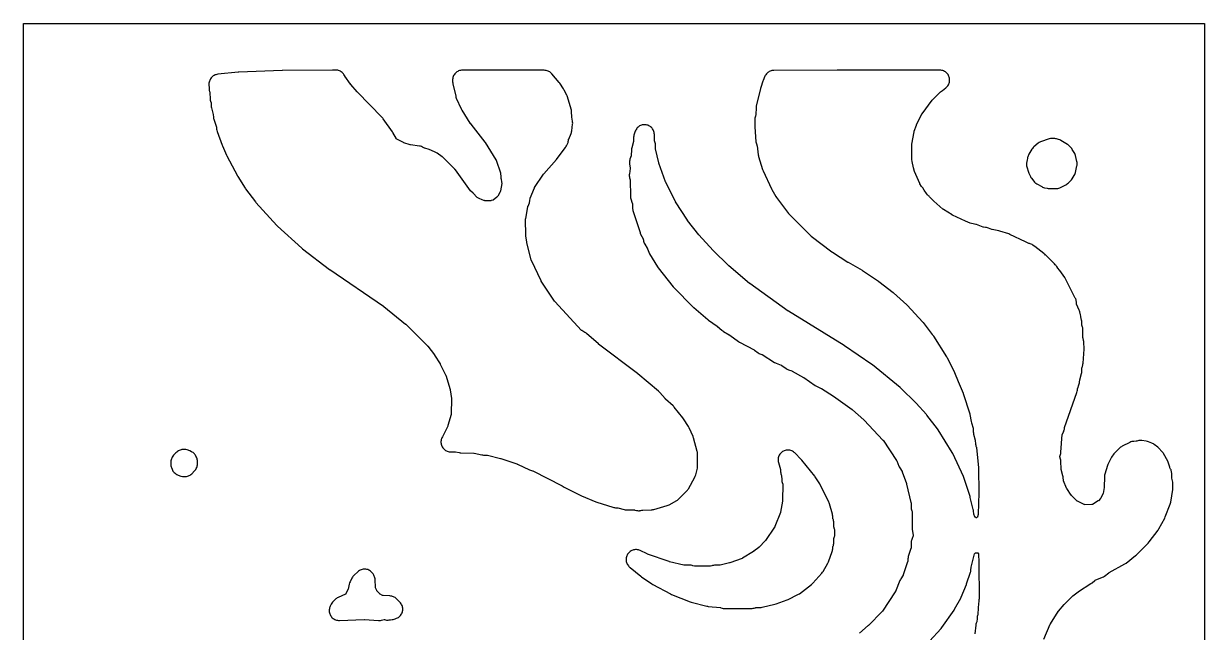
# Model space of a CAD drawing. Header units: millimetres. Extents: x 0 to 300, y 0 to 300.
# Drawn here: x 0 to 300, y 145.3 to 300 of the extents above; entities that cross this region are included whole.
import ezdxf

# ---------------------------------------------------------------- set-up
doc = ezdxf.new("R2010")
doc.units = ezdxf.units.MM
doc.layers.add('CUT', color=7, linetype='CONTINUOUS')

msp = doc.modelspace()

# ---------------------------------------------------------------- linework, layer by layer
at = {"layer": 'CUT'}
for points in [[(299.9634, 0.0614), (299.9605, 0.0029), (299.902, 0), (0.0614, 0), (0.0029, 0.0029), (0, 0.0614), (0, 299.9386), (0.0029, 299.9971), (0.0614, 300), (299.902, 300), (299.9605, 299.9971), (299.9634, 299.9386)], [(47.3918, 280.7469), (47.43, 280.5164), (47.4894, 280.2904), (47.5697, 280.071), (47.5941, 280.0129), (47.6049, 279.9808), (47.61, 279.9436), (47.6112, 279.9261), (47.6489, 279.0834), (47.6753, 278.8163), (47.7302, 278.5536), (48.1577, 276.9437), (48.1622, 276.9247), (48.1752, 276.8419), (48.1768, 276.8224), (48.2028, 276.3337), (48.2237, 276.1176), (48.2633, 275.9042), (48.3213, 275.6949), (48.971, 273.6929), (48.9766, 273.674), (48.9942, 273.5912), (48.9968, 273.5717), (49.0375, 273.187), (49.0863, 272.8942), (49.1693, 272.6094), (50.429, 269.0836), (50.4948, 268.9183), (51.5265, 266.572), (51.6048, 266.4101), (54.3068, 261.2981), (54.4101, 261.1207), (56.279, 258.1943), (56.3889, 258.0359), (58.8738, 254.7362), (59.0137, 254.5665), (64.2888, 248.7133), (64.4706, 248.5313), (70.6869, 242.9195), (70.8466, 242.787), (77.7196, 237.5478), (77.8245, 237.472), (91.4614, 228.1517), (91.4999, 228.1242), (91.5373, 228.0953), (97.0512, 223.6488), (97.0997, 223.6075), (97.146, 223.5636), (102.5873, 218.1233), (102.6414, 218.0655), (102.6915, 218.0043), (104.3468, 215.8407), (104.3791, 215.7965), (104.4092, 215.7509), (105.7789, 213.5742), (105.8089, 213.5238), (105.8364, 213.472), (107.2068, 210.7306), (107.209, 210.7259), (107.2391, 210.6518), (107.2449, 210.6345), (108.3578, 207.0142), (108.3592, 207.0092), (108.3765, 206.9326), (108.3793, 206.9149), (108.6763, 204.7416), (108.6769, 204.7367), (108.6815, 204.6627), (108.6816, 204.6458), (108.6141, 200.7992), (108.6139, 200.7939), (108.609, 200.7438), (108.6042, 200.7182), (108.5985, 200.6954), (107.8018, 197.8276), (107.7965, 197.8102), (107.7684, 197.7373), (107.7607, 197.7208), (106.4022, 195.0001), (106.3973, 194.9908), (106.3718, 194.9482), (106.2582, 194.7348), (106.1656, 194.5114), (106.0951, 194.2802), (106.0472, 194.0432), (106.0225, 193.8027), (106.0211, 193.5609), (106.0431, 193.3202), (106.0882, 193.0826), (106.156, 192.8506), (106.246, 192.6262), (106.3572, 192.4115), (106.4886, 192.2086), (106.639, 192.0193), (106.807, 191.8454), (106.991, 191.6886), (107.1893, 191.5503), (107.4, 191.4317), (107.6212, 191.3341), (107.8508, 191.2583), (108.0866, 191.2051), (108.3265, 191.1748), (108.5682, 191.1679), (109.5757, 191.1878), (109.5972, 191.1876), (109.6895, 191.1788), (109.7108, 191.175), (110.6326, 190.9799), (110.8693, 190.9416), (111.1086, 190.9261), (114.3369, 190.8724), (114.3565, 190.8715), (114.4397, 190.8615), (114.4589, 190.8577), (116.3772, 190.4227), (116.596, 190.3832), (116.8174, 190.3634), (116.9817, 190.356), (117.703, 190.3234), (117.7219, 190.3221), (117.8023, 190.3103), (117.8208, 190.3062), (121.1665, 189.4698), (121.211, 189.4578), (121.2211, 189.4546), (125.3274, 188.0852), (125.3913, 188.0618), (125.4537, 188.0349), (128.4985, 186.6178), (128.7536, 186.5157), (129.0184, 186.4423), (129.2924, 186.3822), (129.2977, 186.381), (129.347, 186.3659), (129.3716, 186.3558), (129.3932, 186.3453), (136.7924, 182.5404), (137.0499, 182.3723), (137.2945, 182.2316), (141.545, 180.0957), (141.6886, 180.0291), (141.6993, 180.0246), (145.4042, 178.4479), (145.6392, 178.3616), (149.7203, 177.0895), (149.9194, 177.0363), (150.1223, 176.9997), (150.3274, 176.9799), (150.8444, 176.9516), (150.8633, 176.9501), (150.9441, 176.9374), (150.9627, 176.9331), (152.548, 176.5182), (152.8381, 176.4604), (153.1331, 176.4372), (155.1662, 176.3983), (155.1871, 176.3973), (155.2764, 176.3857), (155.2968, 176.3813), (155.6943, 176.2837), (155.9479, 176.2352), (156.2052, 176.2131), (156.2225, 176.2135), (156.2249, 176.2133), (156.2713, 176.2143), (156.4634, 176.2177), (156.473, 176.2189), (156.4833, 176.2191), (156.5483, 176.2274), (156.5813, 176.2289), (156.6832, 176.2445), (156.7198, 176.2489), (156.7217, 176.2494), (156.7398, 176.2517), (156.7577, 176.2558), (156.8386, 176.2682), (157.0904, 176.3339), (157.2143, 176.3733), (157.2315, 176.3783), (157.2691, 176.3864), (157.3071, 176.3909), (157.3182, 176.3915), (157.3253, 176.3918), (159.4441, 176.4397), (159.6558, 176.4535), (159.8657, 176.4852), (160.072, 176.5346), (163.4644, 177.5001), (163.7451, 177.5985), (164.0122, 177.7294), (165.9026, 178.8002), (166.0932, 178.9198), (166.2722, 179.0561), (166.4383, 179.2079), (168.4724, 181.2424), (168.6326, 181.4187), (168.7753, 181.6094), (168.8991, 181.8128), (170.5159, 184.7768), (170.6088, 184.9655), (170.6855, 185.1614), (170.7454, 185.363), (171.1575, 186.998), (171.2005, 187.205), (171.2258, 187.4149), (171.2333, 187.6262), (171.2126, 190.651), (171.2017, 190.8675), (171.172, 191.0824), (171.1239, 191.2938), (170.1796, 194.7439), (170.123, 194.9236), (170.0531, 195.0985), (169.0955, 197.2551), (168.9232, 197.5774), (167.642, 199.602), (167.478, 199.8314), (165.2846, 202.5602), (165.143, 202.7216), (164.9881, 202.8703), (163.0603, 204.5676), (162.9977, 204.6268), (162.9395, 204.6905), (161.5954, 206.2716), (161.4531, 206.4255), (161.2983, 206.5669), (156.0243, 210.9955), (155.9265, 211.0735), (146.0782, 218.5363), (146.0454, 218.5621), (146.0136, 218.5889), (142.979, 221.2406), (142.7855, 221.3935), (142.5779, 221.5266), (141.806, 221.9693), (141.7896, 221.9793), (141.7561, 222.0034), (141.7252, 222.0307), (141.7118, 222.0446), (134.9522, 229.3852), (134.9489, 229.3889), (134.9027, 229.4471), (134.893, 229.461), (131.502, 234.5201), (131.4994, 234.5241), (131.4638, 234.5862), (131.4565, 234.6009), (128.9983, 239.7909), (128.9907, 239.808), (128.9637, 239.8834), (128.9587, 239.9014), (127.8414, 244.3659), (127.8275, 244.4285), (127.817, 244.4918), (127.5963, 246.0817), (127.5883, 246.1561), (127.585, 246.2308), (127.5337, 250.2535), (127.5339, 250.2716), (127.5403, 250.3488), (127.5431, 250.3667), (128.1083, 253.5127), (128.1121, 253.5311), (128.1341, 253.6086), (128.1406, 253.6262), (128.481, 254.4887), (128.5527, 254.697), (128.6059, 254.9107), (128.64, 255.1283), (128.6826, 255.509), (128.6848, 255.5256), (128.692, 255.5611), (128.7025, 255.596), (128.7082, 255.6113), (129.7638, 258.2623), (129.7717, 258.2807), (129.8118, 258.3567), (129.8225, 258.3736), (132.0656, 261.7211), (132.1134, 261.7873), (132.1655, 261.8502), (135.4134, 265.5006), (135.561, 265.6831), (137.6671, 268.5524), (137.7803, 268.7206), (137.8795, 268.8973), (138.1468, 269.4223), (138.2376, 269.6217), (138.3105, 269.8283), (138.3651, 270.0405), (138.4009, 270.2566), (138.4373, 270.558), (138.4399, 270.5755), (138.4478, 270.6123), (138.4592, 270.6483), (138.4657, 270.6647), (139.0702, 272.0962), (139.1479, 272.3061), (139.2066, 272.5221), (139.2457, 272.7424), (139.4666, 274.421), (139.4871, 274.6829), (139.4801, 274.9455), (139.4455, 275.206), (139.2536, 276.234), (139.2528, 276.239), (139.2444, 276.3151), (139.2436, 276.3325), (139.2114, 277.558), (139.1956, 277.781), (139.1599, 278.0016), (139.1047, 278.2181), (138.1374, 281.408), (138.0676, 281.6074), (137.9812, 281.8002), (137.3197, 283.1236), (137.1536, 283.4077), (136.1864, 284.836), (136.0343, 285.0378), (134.1931, 287.2402), (134.0287, 287.4185), (133.8477, 287.5801), (133.652, 287.7233), (133.4433, 287.8469), (133.2236, 287.9498), (132.9949, 288.0308), (132.7595, 288.0893), (132.5195, 288.1247), (132.2772, 288.1366), (111.475, 288.1545), (111.4728, 288.1545), (111.2226, 288.1422), (110.9749, 288.1049), (110.7322, 288.0429), (110.4969, 287.9571), (110.2714, 287.848), (110.0579, 287.717), (109.8586, 287.5653), (109.6754, 287.3944), (109.5103, 287.206), (109.3649, 287.002), (109.2406, 286.7845), (109.1387, 286.5557), (109.0603, 286.3178), (109.006, 286.0732), (108.9765, 285.8245), (108.972, 285.574), (108.9851, 285.1665), (109.0043, 284.9279), (109.0461, 284.6922), (109.0471, 284.688), (109.7654, 281.5321), (109.8327, 281.2924), (109.9234, 281.0606), (111.1609, 278.3117), (111.161, 278.3114), (111.3181, 278.0168), (113.3943, 274.6803), (113.4065, 274.6629), (113.4068, 274.6624), (113.5715, 274.4289), (117.1852, 269.8794), (117.2171, 269.8368), (117.268, 269.7612), (119.9953, 265.4218), (120.0059, 265.4039), (120.0244, 265.3656), (120.0318, 265.3491), (120.0694, 265.256), (121.1836, 262.1162), (121.189, 262.0997), (121.2358, 260.9384), (121.2549, 260.7146), (121.294, 260.4935), (121.2968, 260.481), (121.4424, 259.8295), (121.4945, 259.3475), (121.178, 257.4862), (121.1739, 257.4658), (121.1672, 257.4424), (121.1598, 257.4232), (121.1517, 257.406), (121.0634, 257.2316), (120.456, 256.1199), (120.238, 255.9067), (119.2793, 255.1569), (118.8175, 255.0049), (118.721, 254.9978), (118.6088, 254.9894), (118.2342, 254.9616), (117.8597, 254.9337), (117.2106, 254.967), (117.1841, 254.9755), (117.0422, 255.0208), (116.8921, 255.0688), (116.4746, 255.2023), (115.768, 255.5478), (115.2505, 255.8245), (114.1703, 256.8819), (113.5675, 257.472), (109.7082, 262.8053), (109.5835, 262.9638), (109.5511, 262.9987), (109.4364, 263.1227), (106.6843, 265.8607), (106.512, 266.0169), (106.3259, 266.1564), (106.3257, 266.1565), (105.0207, 267.043), (104.7332, 267.2114), (103.4375, 267.8587), (103.2166, 267.956), (102.9873, 268.0316), (101.9441, 268.3204), (101.9259, 268.3259), (101.8498, 268.3555), (101.8326, 268.3636), (101.3352, 268.6168), (101.3324, 268.6183), (101.0753, 268.7314), (100.8071, 268.815), (100.5312, 268.868), (98.315, 269.1657), (98.2972, 269.1685), (98.2217, 269.1861), (98.2044, 269.1914), (96.5837, 269.736), (96.5793, 269.7376), (96.5129, 269.7652), (96.4981, 269.7723), (94.7992, 270.6413), (94.7832, 270.6499), (94.7505, 270.6708), (94.7282, 270.7025), (94.7189, 270.7181), (93.804, 272.3291), (93.6761, 272.531), (91.3623, 275.8267), (91.2395, 275.9873), (91.1042, 276.1375), (84.7624, 282.6271), (84.7347, 282.6565), (84.7079, 282.6868), (83.1316, 284.5343), (83.1001, 284.5728), (83.0703, 284.6126), (81.6109, 286.643), (81.6082, 286.6469), (81.5703, 286.7083), (81.5625, 286.7228), (81.511, 286.8232), (81.3864, 287.0388), (81.2411, 287.2409), (81.0763, 287.4276), (80.8938, 287.597), (80.6954, 287.7474), (80.483, 287.8772), (80.2587, 287.9854), (80.0248, 288.0706), (79.7836, 288.1322), (79.5374, 288.1695), (79.2887, 288.1821), (78.4765, 288.1828), (78.4521, 288.1827), (65.7392, 288.0698), (65.6654, 288.0681), (54.6693, 287.6456), (54.5186, 287.6352), (49.339, 287.1216), (49.0942, 287.085), (48.8542, 287.0244), (48.6214, 286.9403), (48.3981, 286.8337), (48.1864, 286.7055), (47.9884, 286.557), (47.8061, 286.3896), (47.6412, 286.205), (47.4953, 286.0051), (47.37, 285.7917), (47.2664, 285.5669), (47.1855, 285.333), (47.1281, 285.0922), (47.0948, 284.847), (47.0859, 284.5997), (47.101, 283.494), (47.1152, 283.2603), (47.1511, 283.029), (47.2085, 282.802), (47.3273, 282.4109), (47.3318, 282.3945), (47.3393, 282.3585), (47.3435, 282.3218), (47.3442, 282.3053), (47.3754, 280.98)], [(254.7805, 264.1076), (254.8112, 263.8709), (254.8644, 263.6381), (255.2457, 262.2735), (255.3255, 262.0346), (255.4291, 261.8051), (255.7838, 261.1135), (255.9053, 260.9026), (256.0468, 260.7045), (256.6674, 259.9192), (256.8242, 259.7392), (256.9974, 259.5749), (257.1856, 259.428), (257.3869, 259.2996), (258.6506, 258.5762), (258.8714, 258.464), (259.1023, 258.3741), (259.3409, 258.3076), (259.983, 258.1623), (260.2521, 258.1167), (260.5246, 258.1007), (262.286, 258.0935), (262.5208, 258.1036), (262.7536, 258.1357), (262.9824, 258.1896), (263.2052, 258.2646), (263.4198, 258.3603), (264.7991, 259.0544), (265.0201, 259.18), (265.2273, 259.3275), (265.4183, 259.4953), (265.9754, 260.0371), (266.1805, 260.2624), (266.3566, 260.5109), (266.9031, 261.3914), (267.0375, 261.6378), (267.1435, 261.8979), (267.2196, 262.1681), (267.5879, 263.8274), (267.6271, 264.0525), (267.6457, 264.2802), (267.6434, 264.5086), (267.6202, 264.7359), (267.5764, 264.9601), (267.2012, 266.5023), (267.1266, 266.7517), (267.0264, 266.992), (266.9018, 267.2206), (266.4139, 268.0141), (266.2652, 268.2299), (266.0947, 268.4288), (265.665, 268.88), (265.5074, 269.0317), (265.3371, 269.169), (265.1554, 269.2909), (263.4686, 270.3187), (263.2038, 270.459), (262.9241, 270.5667), (262.6672, 270.6482), (262.4289, 270.7111), (262.1855, 270.7502), (261.9394, 270.7651), (261.1184, 270.7745), (260.8407, 270.7622), (260.566, 270.7191), (260.2978, 270.6459), (258.5822, 270.0727), (258.3663, 269.9893), (258.1591, 269.8863), (257.9623, 269.7646), (257.7776, 269.6252), (256.6515, 268.6906), (256.4456, 268.4991), (256.2625, 268.2857), (256.1045, 268.0531), (255.3599, 266.8121), (255.2502, 266.6086), (255.1598, 266.3957), (255.0895, 266.1755), (255.0398, 265.9496), (255.0112, 265.7202), (254.9827, 265.3548), (254.9821, 265.3493), (254.9743, 265.3009), (254.9476, 265.2254), (254.8844, 265.0514), (254.8247, 264.8203), (254.7872, 264.5845), (254.7725, 264.3462)], [(37.7012, 186.7572), (37.8083, 186.5223), (37.9391, 186.2997), (38.0921, 186.0917), (38.2658, 185.9007), (38.4582, 185.7285), (38.6674, 185.5772), (38.891, 185.4482), (39.2907, 185.2444), (39.4888, 185.1541), (39.694, 185.0813), (39.9048, 185.0267), (40.394, 184.9224), (40.635, 184.8832), (40.8786, 184.8677), (41.1226, 184.876), (41.3647, 184.9082), (41.6024, 184.9637), (41.6099, 184.9658), (41.8515, 185.0485), (42.0834, 185.1553), (42.3032, 185.2852), (42.5085, 185.4369), (42.6974, 185.6087), (43.428, 186.345), (43.5933, 186.5289), (43.7396, 186.7283), (43.8655, 186.9412), (43.9697, 187.1654), (44.0513, 187.3989), (44.1094, 187.6393), (44.1435, 187.8842), (44.1532, 188.1314), (44.1467, 188.7681), (44.1343, 188.9922), (44.1019, 189.2142), (44.0497, 189.4325), (43.9782, 189.6452), (43.8878, 189.8507), (43.769, 190.091), (43.6571, 190.2932), (43.5271, 190.4841), (43.38, 190.6622), (43.2171, 190.826), (43.0397, 190.9741), (42.8495, 191.1051), (42.6479, 191.2181), (42.188, 191.4485), (41.9831, 191.5399), (41.7707, 191.6126), (41.5528, 191.666), (41.1912, 191.7374), (40.9535, 191.7726), (40.7134, 191.7848), (40.4733, 191.7739), (40.2354, 191.74), (40.0018, 191.6834), (39.7747, 191.6047), (39.5338, 191.5079), (39.3075, 191.4036), (39.0927, 191.2773), (38.8916, 191.1303), (38.7061, 190.964), (38.224, 190.4863), (38.0435, 190.2871), (37.8854, 190.0697), (37.7516, 189.8366), (37.6262, 189.5882), (37.531, 189.3752), (37.456, 189.1543), (37.4019, 188.9273), (37.3692, 188.6962), (37.3582, 188.4631), (37.3581, 188.103), (37.369, 187.868), (37.402, 187.635), (37.4568, 187.4062), (37.5328, 187.1836)], [(155.4524, 166.3269), (155.2115, 166.3058), (154.9737, 166.2615), (154.7413, 166.1944), (154.5165, 166.1052), (154.3013, 165.9947), (154.0978, 165.8639), (153.9079, 165.7141), (153.7334, 165.5466), (153.5759, 165.3631), (153.4369, 165.1652), (153.3176, 164.9547), (153.2193, 164.7337), (153.1427, 164.5043), (153.0887, 164.2685), (153.0577, 164.0287), (153.0501, 163.7869), (153.0658, 163.5455), (153.1048, 163.3068), (153.1667, 163.073), (153.2509, 162.8463), (153.3566, 162.6287), (153.4828, 162.4224), (153.6284, 162.2292), (153.792, 162.051), (153.9362, 161.9084), (154.1176, 161.7458), (156.8133, 159.5556), (156.9509, 159.4515), (159.5847, 157.5977), (159.8512, 157.4341), (164.2968, 155.0736), (164.5625, 154.9519), (169.3412, 153.092), (169.606, 153.0056), (173.5373, 151.9611), (173.7355, 151.917), (173.9367, 151.8891), (177.0299, 151.5877), (177.048, 151.5854), (177.125, 151.5703), (177.1426, 151.5655), (177.4902, 151.4618), (177.7253, 151.4038), (177.9649, 151.3689), (178.2068, 151.3573), (184.8684, 151.3611), (185.1206, 151.374), (185.3702, 151.4123), (185.6146, 151.4755), (185.9254, 151.5729), (185.9418, 151.5776), (185.9778, 151.5854), (186.0145, 151.5899), (186.0311, 151.5908), (187.1014, 151.625), (187.3423, 151.6444), (187.5801, 151.6869), (190.8449, 152.4351), (191.1413, 152.5226), (193.9962, 153.5614), (194.264, 153.6769), (196.6962, 154.8992), (196.8891, 155.0071), (197.0717, 155.1315), (200.1604, 157.4434), (200.3544, 157.6044), (200.5311, 157.7842), (202.816, 160.3554), (202.9816, 160.5629), (203.1242, 160.7868), (204.2917, 162.8544), (204.3862, 163.0394), (204.465, 163.2315), (205.4108, 165.8398), (205.4827, 166.0731), (205.5315, 166.3123), (205.5568, 166.5551), (205.5815, 167.0056), (205.5833, 167.0271), (205.5911, 167.0727), (205.604, 167.1171), (205.6118, 167.1372), (205.6375, 167.1983), (205.7168, 167.414), (205.7759, 167.636), (205.8144, 167.8625), (205.8319, 168.0915), (205.8673, 169.2522), (205.8682, 169.2692), (205.8726, 169.3056), (205.8833, 169.3401), (205.8896, 169.3563), (205.9094, 169.4042), (205.9909, 169.6317), (206.0499, 169.8661), (206.0861, 170.105), (206.0991, 170.3463), (206.102, 170.9004), (206.0936, 171.1193), (206.066, 171.3366), (206.0195, 171.5507), (205.9544, 171.7599), (205.886, 171.9501), (205.8797, 171.9691), (205.8696, 172.0107), (205.8638, 172.0531), (205.8628, 172.073), (205.8316, 173.1914), (205.815, 173.4179), (205.7779, 173.6419), (205.7207, 173.8616), (205.6437, 174.0752), (205.6096, 174.1578), (205.6021, 174.1776), (205.5896, 174.2214), (205.5821, 174.2663), (205.5803, 174.2875), (205.5514, 174.8312), (205.5232, 175.0954), (205.4672, 175.355), (204.7573, 177.9628), (204.6807, 178.1978), (204.5812, 178.4241), (202.2609, 183.0653), (202.1015, 183.3393), (201.1115, 184.8163), (200.9807, 184.994), (197.713, 189.045), (197.5589, 189.2188), (195.9417, 190.8808), (195.7624, 191.0479), (195.5675, 191.1966), (195.359, 191.3256), (195.1389, 191.4334), (194.9093, 191.5193), (194.6724, 191.5822), (194.4305, 191.6216), (194.1858, 191.6371), (193.9409, 191.6286), (193.6979, 191.5962), (193.4593, 191.5401), (193.2273, 191.4609), (193.0042, 191.3594), (192.7921, 191.2365), (192.593, 191.0934), (192.409, 190.9315), (192.2416, 190.7524), (192.0926, 190.5578), (191.9634, 190.3495), (191.8552, 190.1295), (191.7691, 189.9), (191.7059, 189.6632), (191.6661, 189.4213), (191.6502, 189.1767), (191.6584, 188.9317), (191.6905, 188.6887), (191.7463, 188.45), (192.2451, 186.7056), (192.2502, 186.6858), (192.2651, 186.5995), (192.2669, 186.5792), (192.2962, 186.1156), (192.3283, 185.8441), (192.3898, 185.5778), (192.4801, 185.3199), (192.5385, 185.1782), (192.5446, 185.1624), (192.5554, 185.1276), (192.5598, 185.0919), (192.5607, 185.0748), (192.591, 184.1234), (192.6101, 183.8852), (192.6517, 183.6499), (192.7157, 183.4196), (192.8152, 183.118), (192.8211, 183.0987), (192.8302, 183.0564), (192.8347, 183.0133), (192.8352, 182.9931), (192.8253, 178.7893), (192.8248, 178.7714), (192.8174, 178.695), (192.8144, 178.6774), (192.2674, 175.8506), (192.2638, 175.8343), (192.2441, 175.7654), (192.2385, 175.7497), (190.8594, 172.1636), (190.851, 172.1437), (190.8081, 172.0614), (190.7965, 172.0432), (188.4685, 168.6079), (188.4583, 168.5937), (188.4108, 168.5359), (188.3988, 168.5232), (186.8635, 166.9701), (186.8083, 166.9178), (186.75, 166.869), (185.5202, 165.907), (185.4633, 165.8651), (185.4041, 165.8267), (182.6309, 164.1426), (182.6146, 164.1332), (182.542, 164.0985), (182.5245, 164.0916), (179.444, 162.9753), (179.3695, 162.951), (179.2937, 162.9317), (176.9181, 162.4089), (176.901, 162.4055), (176.8269, 162.3962), (176.8096, 162.3952), (175.5298, 162.3528), (175.2837, 162.3324), (175.0408, 162.2879), (174.8035, 162.2196), (174.5383, 162.1289), (174.5186, 162.1228), (174.4755, 162.1131), (174.4316, 162.1082), (174.411, 162.1076), (170.5772, 162.1012), (170.5588, 162.1016), (170.5195, 162.1054), (170.4808, 162.113), (170.463, 162.1178), (170.0316, 162.2469), (169.8187, 162.3006), (169.6019, 162.3354), (169.3829, 162.351), (167.8353, 162.3932), (167.8165, 162.3942), (167.7362, 162.4044), (167.7178, 162.4082), (164.107, 163.2394), (164.043, 163.256), (163.98, 163.2761), (158.5292, 165.1853), (158.4688, 165.2083), (158.4098, 165.2345), (156.6259, 166.0853), (156.4028, 166.1787), (156.1717, 166.2501), (155.9348, 166.2989), (155.6943, 166.3246)], [(77.6325, 150.7604), (77.6513, 150.5147), (77.6942, 150.272), (77.7607, 150.0347), (77.8503, 149.8052), (77.962, 149.5856), (78.0948, 149.378), (78.2474, 149.1845), (78.4183, 149.007), (78.6059, 148.8472), (78.8083, 148.7066), (79.0235, 148.5867), (79.2495, 148.4885), (79.484, 148.413), (79.7249, 148.361), (79.9697, 148.3329), (80.2161, 148.3291), (86.496, 148.5414), (86.5577, 148.5419), (86.6193, 148.5392), (90.1268, 148.2954), (90.3822, 148.2908), (90.6368, 148.3122), (90.8879, 148.3595), (91.5914, 148.5296), (91.6084, 148.5333), (91.6451, 148.5387), (91.681, 148.5304), (91.6944, 148.5264), (91.9247, 148.4681), (92.1595, 148.432), (92.3966, 148.4183), (92.634, 148.4272), (92.8695, 148.4586), (93.101, 148.5122), (93.1078, 148.5141), (93.1506, 148.5214), (93.1708, 148.5231), (93.6098, 148.5496), (93.8778, 148.5803), (94.1408, 148.6398), (94.396, 148.7272), (94.7667, 148.877), (94.9907, 148.9807), (95.2034, 149.1059), (95.4027, 149.2515), (95.5867, 149.4161), (95.7536, 149.598), (95.9017, 149.7955), (96.0296, 150.0066), (96.136, 150.2293), (96.22, 150.4614), (96.2807, 150.7007), (96.3175, 150.9448), (96.33, 151.1913), (96.3182, 151.4379), (96.2821, 151.6821), (96.2221, 151.9215), (96.1388, 152.1539), (96.033, 152.3769), (95.9057, 152.5884), (95.7581, 152.7863), (95.5918, 152.9686), (94.7236, 153.831), (94.5525, 153.9859), (94.3679, 154.1243), (94.1712, 154.2452), (93.9643, 154.3474), (93.7488, 154.4301), (93.5267, 154.4926), (93.2997, 154.5343), (93.0698, 154.5549), (91.3025, 154.6313), (91.285, 154.6324), (91.2479, 154.6375), (91.2136, 154.6526), (91.1981, 154.6608), (90.611, 154.9884), (90.5954, 154.9976), (90.5636, 155.0197), (90.5339, 155.0446), (90.521, 155.0572), (89.7679, 155.8265), (89.7565, 155.8386), (89.7339, 155.8662), (89.7166, 155.897), (89.7094, 155.9122), (89.382, 156.6405), (89.3748, 156.6576), (89.3622, 156.6951), (89.3572, 156.7344), (89.3562, 156.7528), (89.3, 158.6388), (89.2799, 158.8889), (89.2349, 159.1358), (89.1653, 159.3769), (89.0719, 159.6099), (88.9556, 159.8323), (88.7717, 160.1448), (88.6351, 160.3526), (88.4784, 160.5458), (88.3033, 160.7225), (88.1115, 160.881), (87.905, 161.0196), (87.6857, 161.1369), (87.4558, 161.2319), (87.2176, 161.3036), (86.9734, 161.3513), (86.7258, 161.3744), (86.477, 161.3728), (86.2297, 161.3466), (85.9861, 161.2958), (85.7489, 161.2211), (85.5202, 161.1233), (85.3024, 161.0031), (85.0976, 160.8619), (84.9078, 160.7011), (83.9434, 159.7974), (83.7906, 159.6412), (83.652, 159.4722), (83.5288, 159.2918), (83.4217, 159.1013), (82.9298, 158.1284), (82.8091, 157.8487), (82.7233, 157.5563), (82.439, 156.3101), (82.4335, 156.2886), (82.4014, 156.1985), (82.3921, 156.1782), (81.8475, 155.0789), (81.839, 155.0626), (81.8183, 155.0295), (81.7845, 155.01), (81.7679, 155.0021), (79.8916, 154.1553), (79.6927, 154.0547), (79.5035, 153.9367), (79.3256, 153.8023), (79.1604, 153.6526), (78.6408, 153.1377), (78.4596, 152.9378), (78.3011, 152.7194), (78.167, 152.4853), (77.8983, 151.9512), (77.7985, 151.7259), (77.7215, 151.4918), (77.6678, 151.2513), (77.638, 151.0067)]]:
    msp.add_lwpolyline(points, close=True, dxfattribs=at)
for points in [[(259.1528, 143.5574), (260.8006, 147.3985), (260.8028, 147.4034), (260.8402, 147.4745), (260.8497, 147.4902), (262.837, 150.58), (262.8781, 150.6399), (262.9228, 150.6971), (264.3343, 152.3969), (264.3754, 152.4438), (264.4189, 152.4886), (266.4554, 154.4765), (266.4967, 154.5149), (266.5398, 154.5514), (267.8894, 155.6403), (267.9465, 155.6836), (268.0061, 155.7235), (271.1555, 157.6933), (271.4259, 157.8888), (272.1271, 158.4704), (272.1413, 158.4817), (272.1735, 158.5035), (272.2076, 158.5222), (272.2241, 158.5297), (274.1019, 159.3334), (274.3415, 159.4515), (274.5671, 159.5944), (275.7119, 160.4086), (275.7631, 160.443), (275.816, 160.4748), (279.7617, 162.7076), (279.9233, 162.8074), (280.0769, 162.9191), (282.4857, 164.8155), (282.7048, 165.0098), (285.6938, 167.9913), (285.9287, 168.2621), (288.191, 171.2807), (288.3828, 171.5785), (289.8831, 174.3162), (290.0242, 174.6205), (291.2815, 177.8908), (291.3634, 178.1429), (291.4181, 178.4023), (291.9156, 181.5893), (291.9453, 181.9428), (291.9613, 183.186), (291.9466, 183.4903), (291.8951, 183.7905), (291.7231, 184.5218), (291.7193, 184.5399), (291.7087, 184.6187), (291.7076, 184.6372), (291.6688, 185.7309), (291.6512, 185.9514), (291.6141, 186.1695), (291.5579, 186.3835), (291.483, 186.5917), (291.39, 186.7925), (291.2169, 187.1264), (291.2085, 187.1438), (291.1781, 187.2208), (291.1724, 187.2393), (290.8814, 188.2732), (290.7835, 188.5553), (290.6526, 188.8237), (289.5714, 190.7416), (289.4587, 190.9229), (289.331, 191.0939), (289.1892, 191.2534), (288.3749, 192.094), (288.1115, 192.3299), (287.1985, 193.038), (287.0112, 193.17), (286.8125, 193.2844), (286.6043, 193.38), (285.7833, 193.7123), (285.4997, 193.8078), (285.2067, 193.8686), (284.0377, 194.0394), (283.7935, 194.0629), (283.5481, 194.0624), (283.304, 194.0378), (283.0635, 193.9894), (282.8288, 193.9176), (282.7834, 193.9012), (282.766, 193.8954), (282.728, 193.8858), (282.6892, 193.8798), (282.671, 193.8784), (282.0379, 193.8434), (281.7816, 193.8159), (281.5295, 193.7621), (281.2842, 193.6827), (281.0484, 193.5785), (279.1147, 192.6014), (278.8958, 192.4765), (278.6906, 192.3303), (278.5011, 192.1641), (277.2449, 190.9449), (277.1076, 190.8006), (276.9822, 190.6458), (276.3915, 189.854), (276.2692, 189.6742), (276.1629, 189.4845), (275.4941, 188.1577), (275.4026, 187.954), (275.3296, 187.7431), (274.6608, 185.4879), (274.607, 185.2714), (274.5727, 185.0509), (274.5582, 184.8283), (274.5039, 182.1809), (274.5037, 182.1756), (274.4957, 182.0959), (274.4928, 182.0778), (274.2112, 180.584), (274.2077, 180.5673), (274.1976, 180.5318), (274.1842, 180.4972), (274.1772, 180.4822), (273.6323, 179.3787), (273.6237, 179.3623), (273.6028, 179.3286), (273.5787, 179.2972), (273.5664, 179.2834), (273.0774, 178.7609), (273.065, 178.7483), (273.0368, 178.7233), (273.0064, 178.701), (272.9915, 178.6917), (271.5115, 177.8059), (271.4943, 177.7963), (271.4561, 177.7785), (271.4143, 177.7736), (271.3946, 177.7728), (269.5488, 177.7482), (269.5314, 177.7483), (269.4942, 177.7513), (269.4591, 177.7644), (269.4437, 177.7714), (267.73, 178.5997), (267.7113, 178.6094), (267.673, 178.6335), (267.6377, 178.6617), (267.6224, 178.6762), (266.187, 180.1134), (266.1744, 180.1266), (266.1245, 180.1873), (266.114, 180.2022), (265.02, 181.8303), (265.0104, 181.8454), (264.9738, 181.9128), (264.9664, 181.9291), (264.1701, 183.7968), (264.1625, 183.816), (264.1497, 183.8585), (264.1416, 183.9021), (264.1395, 183.9227), (264.0882, 184.6183), (264.0606, 184.8472), (264.0121, 185.0726), (263.5858, 186.6869), (263.5808, 186.7084), (263.5675, 186.8021), (263.5663, 186.8241), (263.52, 188.6773), (263.5063, 188.8833), (263.4756, 189.0876), (263.4282, 189.2886), (263.2648, 189.8724), (263.2604, 189.8898), (263.2536, 189.9276), (263.2615, 189.9652), (263.2665, 189.9825), (263.4268, 190.4949), (263.4967, 190.7739), (263.5341, 191.0591), (263.8621, 195.5463), (263.8639, 195.5652), (263.871, 195.6052), (263.8859, 195.643), (263.8941, 195.6601), (264.127, 196.1115), (264.2201, 196.3135), (264.2949, 196.523), (264.3508, 196.7383), (264.3873, 196.9578), (264.3976, 197.0432), (264.3995, 197.0594), (264.4217, 197.2429), (264.4248, 197.2633), (264.4449, 197.3495), (264.4512, 197.3691), (267.5889, 206.2937), (267.6711, 206.5818), (267.7183, 206.8776), (267.7542, 207.2411), (267.7563, 207.2581), (267.7633, 207.2946), (267.7736, 207.3304), (267.7793, 207.3461), (268.1051, 208.1808), (268.1881, 208.4318), (268.2441, 208.6901), (268.2725, 208.9529), (268.2959, 209.3797), (268.2975, 209.399), (268.3105, 209.4812), (268.315, 209.5001), (268.7415, 211.1056), (268.7963, 211.368), (268.8227, 211.6347), (268.8602, 212.4656), (268.8618, 212.4871), (268.8691, 212.5326), (268.8794, 212.5693), (268.8859, 212.5848), (268.9068, 212.6319), (268.9279, 212.6879), (268.9287, 212.6899), (268.9302, 212.6941), (269.0075, 212.8994), (269.0173, 212.9382), (269.0199, 212.9457), (269.0348, 213.0081), (269.0771, 213.1766), (269.0797, 213.1966), (269.0829, 213.2098), (269.1107, 213.4309), (269.1145, 213.4599), (269.1148, 213.4635), (269.1168, 213.4792), (269.1339, 213.7194), (269.3996, 217.2888), (269.405, 217.5601), (269.403, 217.6198), (269.405, 217.7466), (269.371, 218.6272), (269.3708, 218.6566), (269.3694, 218.6686), (269.358, 218.9635), (269.3343, 219.223), (269.2838, 219.4787), (269.2825, 219.484), (269.1439, 220.0331), (269.1392, 220.0545), (269.1268, 220.1479), (269.1266, 220.1531), (269.1219, 220.4289), (269.0943, 222.2376), (269.0811, 222.4585), (269.0484, 222.6773), (268.9966, 222.8924), (268.9259, 223.102), (268.88, 223.2205), (268.8731, 223.24), (268.8617, 223.2828), (268.8551, 223.3266), (268.8537, 223.3472), (268.8195, 224.19), (268.8007, 224.4111), (268.7623, 224.6297), (268.5758, 225.4707), (268.5487, 225.6813), (268.4945, 225.9681), (268.2877, 226.7952), (268.2309, 226.9888), (268.1587, 227.1773), (268.1541, 227.1878), (268.148, 227.2043), (267.5013, 228.7222), (267.4937, 228.7417), (267.4904, 228.7525), (267.4858, 228.776), (267.4835, 228.7959), (267.4374, 229.3192), (267.4176, 229.465), (267.4124, 229.5083), (267.4106, 229.5165), (267.4057, 229.5525), (267.3522, 229.7818), (267.2774, 230.005), (267.2685, 230.025), (267.2667, 230.0303), (267.1735, 230.2395), (264.7137, 235.1434), (264.6207, 235.3122), (264.5149, 235.4734), (263.2367, 237.267), (263.1488, 237.3829), (262.7553, 237.8722), (262.4886, 238.2364), (262.3741, 238.3811), (262.3601, 238.3964), (262.322, 238.4445), (262.1944, 238.5825), (262.14, 238.6372), (262.0638, 238.7319), (261.88, 238.9362), (259.7404, 241.0674), (259.6467, 241.1494), (259.6286, 241.1678), (259.404, 241.3691), (259.3469, 241.4144), (259.2935, 241.4611), (259.1531, 241.5681), (256.8931, 243.36), (256.7381, 243.4734), (256.3783, 243.7162), (256.1735, 243.8406), (255.9577, 243.9447), (255.733, 244.0278), (255.5013, 244.0889), (255.4863, 244.0921), (255.4647, 244.0974), (255.3744, 244.1281), (255.354, 244.137), (254.4987, 244.545), (250.5293, 246.4383), (250.2431, 246.5536), (248.0259, 247.2922), (247.7041, 247.3761), (246.0893, 247.6841), (246.0723, 247.6877), (246.0005, 247.7084), (245.9841, 247.7143), (245.1314, 248.0472), (244.8929, 248.1267), (244.6476, 248.1819), (244.398, 248.2121), (243.8553, 248.2504), (243.8375, 248.252), (243.7997, 248.2583), (243.7627, 248.2682), (243.7457, 248.274), (242.0374, 248.9057), (241.8818, 248.9632), (241.5841, 249.0527), (240.4313, 249.3224), (239.2457, 249.7959), (235.9931, 251.3151), (235.9266, 251.3488), (235.8622, 251.3865), (233.6764, 252.7624), (233.613, 252.8052), (233.5525, 252.8519), (231.956, 254.169), (231.2335, 254.8777), (230.1635, 255.9727), (230.0298, 256.1096), (229.885, 256.2578), (229.6266, 256.5222), (229.3891, 256.7846), (229.3874, 256.7866), (228.7741, 257.6876), (228.3987, 258.239), (228.2683, 258.4306), (228.1377, 258.6224), (227.6827, 259.2987), (227.6622, 259.3365), (227.6544, 259.3539), (226.3625, 262.4432), (226.102, 263.3533), (225.7599, 264.9432), (225.661, 265.4996), (225.6463, 266.3842), (225.6429, 268.4476), (225.658, 269.3859), (226.2282, 272.4807), (226.2466, 272.5637), (226.2647, 272.6246), (226.7958, 274.2058), (226.8253, 274.2842), (226.8601, 274.3604), (228.1741, 276.9837), (228.2011, 277.0336), (228.2315, 277.0826), (228.2416, 277.0966), (230.8257, 280.5263), (230.9899, 280.7226), (231.3776, 281.1048), (231.5492, 281.274), (231.6863, 281.4093), (231.8879, 281.608), (232.9318, 282.6274), (232.9538, 282.6477), (233.4231, 283.0185), (234.2871, 283.6891), (234.4754, 283.8509), (234.6467, 284.0305), (234.7994, 284.2262), (234.9318, 284.436), (235.0429, 284.658), (235.1314, 284.8899), (235.1964, 285.1294), (235.2374, 285.3742), (235.2539, 285.6218), (235.2457, 285.8699), (235.213, 286.1159), (235.1561, 286.3575), (235.0755, 286.5923), (234.972, 286.8178), (234.8467, 287.0321), (234.7008, 287.2328), (234.5356, 287.4181), (234.3529, 287.5861), (234.1545, 287.7351), (233.9422, 287.8637), (233.7182, 287.9707), (233.4848, 288.0549), (233.2441, 288.1156), (232.9986, 288.1521), (232.7507, 288.164), (232.7354, 288.164), (216.0244, 288.1404), (206.7045, 288.1272), (190.5967, 288.1044), (190.3555, 288.0924), (190.1167, 288.0572), (189.8823, 287.9991), (189.6546, 287.9187), (189.4358, 287.8167), (189.2278, 287.694), (189.0326, 287.5519), (188.8521, 287.3916), (188.6878, 287.2146), (188.5414, 287.0226), (188.4142, 286.8174), (188.3074, 286.6009), (187.8433, 285.5331), (187.7663, 285.3326), (187.2453, 283.7816), (187.1796, 283.5496), (186.1272, 279.005), (186.082, 278.7507), (186.0633, 278.4931), (186.0317, 276.9809), (186.031, 276.964), (186.027, 276.9276), (186.0196, 276.8916), (186.0152, 276.8757), (185.8914, 276.462), (185.8347, 276.2342), (185.7997, 276.0021), (185.7865, 275.7678), (185.7704, 273.9883), (185.7766, 273.7888), (186.0471, 269.9751), (186.0813, 269.7041), (186.1449, 269.4383), (186.2371, 269.1811), (186.2838, 269.0702), (186.2901, 269.0544), (186.3012, 269.0196), (186.3091, 268.9838), (186.3116, 268.9675), (186.6166, 266.6218), (186.6526, 266.4136), (186.7062, 266.2092), (187.7291, 262.883), (187.8544, 262.558), (189.9782, 258.0208), (190.0789, 257.828), (191.0907, 256.0803), (191.2519, 255.8361), (194.3151, 251.7381), (194.5542, 251.4627), (199.8318, 246.2112), (200.0862, 245.9902), (205.358, 241.9991), (205.5141, 241.89), (209.3571, 239.4172), (209.4683, 239.3496), (213.0256, 237.3141), (213.0615, 237.2928), (213.0965, 237.2702), (217.2036, 234.5235), (217.2378, 234.4998), (217.2712, 234.4748), (220.9034, 231.6608), (220.9386, 231.6324), (220.9728, 231.6027), (224.3509, 228.5502), (224.3892, 228.514), (224.4259, 228.4761), (228.4594, 224.1272), (228.4986, 224.0829), (228.5355, 224.0366), (230.8467, 220.9889), (231.1222, 220.6257), (231.1519, 220.5848), (231.1798, 220.5426), (234.491, 215.3109), (234.5212, 215.2605), (234.5489, 215.2087), (236.4597, 211.4096), (236.4777, 211.3722), (236.4944, 211.3342), (237.452, 209.0478), (238.6761, 206.1253), (238.6959, 206.0747), (238.7134, 206.0233), (240.351, 200.8363), (240.3738, 200.7539), (240.3907, 200.6701), (240.6882, 198.8579), (240.7715, 198.5092), (241.1984, 197.159), (241.2031, 197.143), (241.2108, 197.108), (241.2155, 197.0724), (241.2165, 197.0562), (241.2508, 196.2384), (241.2768, 195.9684), (241.332, 195.7029), (241.7555, 194.1042), (241.7601, 194.0846), (241.7733, 193.999), (241.7747, 193.9789), (241.8044, 193.3324), (241.8258, 193.1014), (241.8685, 192.8734), (241.9322, 192.6503), (242.0163, 192.434), (242.0234, 192.418), (242.0311, 192.3993), (242.0443, 192.3581), (242.0531, 192.3157), (242.0555, 192.2956), (242.5584, 187.0777), (242.5621, 187.0291), (242.5638, 186.9804), (242.654, 180.8203), (242.654, 180.8051), (242.6537, 180.7724), (242.5329, 175.3698), (242.5321, 175.3531), (242.5281, 175.3172), (242.5209, 175.2817), (242.5166, 175.266), (242.3265, 174.6263), (242.3209, 174.609), (242.3063, 174.5731), (242.2743, 174.5514), (242.2586, 174.5422), (242.052, 174.4293), (242.0356, 174.4209), (241.9998, 174.4057), (241.964, 174.4206), (241.9475, 174.4289), (241.7422, 174.539), (241.7257, 174.5484), (241.6922, 174.571), (241.6739, 174.607), (241.6667, 174.6246), (241.4088, 175.2971), (241.4025, 175.3146), (241.392, 175.3532), (241.3853, 175.3926), (241.3835, 175.4112), (241.3345, 176.1119), (241.3097, 176.3291), (241.2661, 176.5433), (240.5004, 179.6084), (240.4466, 179.7933), (238.8303, 184.6407), (238.735, 184.8835), (236.0687, 190.7563), (235.9158, 191.0421), (232.347, 196.7861), (232.1999, 196.9977), (229.4822, 200.5063), (229.369, 200.6422), (226.785, 203.5307), (226.6731, 203.6479), (222.8769, 207.3746), (222.7017, 207.5311), (215.6166, 213.286), (215.4479, 213.4116), (208.5642, 218.1009), (208.4685, 218.163), (194.3107, 226.8892), (194.2757, 226.9117), (194.2414, 226.9353), (184.4982, 233.9198), (184.4591, 233.9491), (184.4213, 233.9799), (179.1255, 238.4726), (179.0928, 238.5014), (179.0611, 238.5314), (175.2025, 242.322), (175.1806, 242.3441), (175.1593, 242.3667), (171.5679, 246.2819), (171.5351, 246.3192), (171.5039, 246.3578), (168.6894, 249.9902), (168.6596, 250.0305), (168.6314, 250.072), (165.6039, 254.7408), (165.5693, 254.7974), (165.538, 254.8559), (163.1182, 259.688), (163.0869, 259.7556), (163.0599, 259.8251), (161.4085, 264.5002), (161.3876, 264.5653), (161.3704, 264.6314), (160.5617, 268.1604), (160.5581, 268.1783), (160.548, 268.2563), (160.5469, 268.2746), (160.5172, 269.2064), (160.4968, 269.455), (160.4517, 269.7004), (160.3824, 269.9401), (160.2854, 270.2218), (160.2795, 270.2407), (160.2699, 270.2821), (160.2648, 270.3243), (160.264, 270.3441), (160.2393, 271.8572), (160.223, 272.1042), (160.1824, 272.3483), (160.1178, 272.5872), (160.03, 272.8186), (159.9196, 273.0401), (159.788, 273.2497), (159.6362, 273.4452), (159.4659, 273.6248), (159.2786, 273.7866), (159.0763, 273.9291), (158.8609, 274.0509), (158.6345, 274.1508), (158.3993, 274.2279), (158.1576, 274.2813), (157.9119, 274.3105), (157.6644, 274.3153), (157.4177, 274.2956), (157.1742, 274.2517), (156.9362, 274.1838), (156.706, 274.0928), (156.486, 273.9794), (156.2783, 273.8449), (156.0849, 273.6905), (155.9077, 273.5177), (155.7485, 273.3282), (155.6088, 273.124), (155.4899, 272.9069), (155.3931, 272.6791), (155.1172, 271.9286), (155.0405, 271.681), (154.9899, 271.4267), (154.9658, 271.1686), (154.9241, 270.1539), (154.9228, 270.1336), (154.9099, 270.0475), (154.9053, 270.0277), (154.4855, 268.4205), (154.4299, 268.145), (154.4055, 267.8649), (154.3648, 266.527), (154.3638, 266.5084), (154.3586, 266.4686), (154.3495, 266.4296), (154.3439, 266.4117), (154.0404, 265.5182), (153.9712, 265.275), (153.927, 265.026), (153.9082, 264.7739), (153.9149, 264.5211), (153.9472, 264.2703), (154.116, 263.3341), (154.1191, 263.3134), (154.1221, 263.2688), (154.1202, 263.224), (154.1176, 263.2033), (153.9008, 261.8073), (153.8751, 261.5641), (153.8733, 261.3195), (153.8954, 261.0759), (153.9413, 260.8357), (154.0792, 260.2655), (154.0837, 260.2444), (154.0951, 260.1527), (154.0959, 260.1312), (154.1342, 256.2117), (154.1507, 255.9479), (154.195, 255.6873), (154.2666, 255.4329), (154.6226, 254.3835), (154.628, 254.3664), (154.6369, 254.3289), (154.6421, 254.2908), (154.6433, 254.2728), (154.689, 253.1823), (154.708, 252.9619), (154.7464, 252.744), (154.804, 252.5304), (156.59, 246.9051), (156.6631, 246.7049), (156.753, 246.5117), (157.3564, 245.3469), (157.3657, 245.3278), (157.3819, 245.2853), (157.3933, 245.2413), (157.3968, 245.2204), (157.4375, 244.933), (157.4855, 244.6847), (157.5583, 244.4425), (157.6553, 244.2089), (157.7754, 243.9863), (158.434, 242.9006), (158.4435, 242.884), (158.4787, 242.8101), (158.4856, 242.7924), (158.7893, 241.9443), (158.8907, 241.7023), (159.0169, 241.4721), (161.0592, 238.1708), (161.2173, 237.9443), (164.9898, 233.1289), (165.184, 232.9089), (170.0898, 227.9697), (170.2437, 227.8272), (173.7882, 224.8118), (173.9806, 224.6637), (176.1794, 223.1343), (176.2378, 223.091), (176.2936, 223.0441), (177.4021, 222.053), (177.5967, 221.8958), (177.806, 221.7589), (179.274, 220.9), (179.3263, 220.8676), (179.3768, 220.8325), (181.5868, 219.2133), (181.8919, 219.022), (185.5584, 217.075), (185.6255, 217.0365), (185.69, 216.9938), (186.6343, 216.323), (186.8405, 216.1912), (187.0586, 216.0802), (187.2865, 215.991), (187.522, 215.9246), (187.5415, 215.9201), (187.5619, 215.9148), (187.6046, 215.8998), (187.6454, 215.8801), (187.6635, 215.8694), (190.7673, 213.9146), (190.9677, 213.8009), (191.1779, 213.7061), (192.4724, 213.1927), (192.4928, 213.1839), (192.5767, 213.1386), (192.5952, 213.1264), (193.7524, 212.3133), (193.9412, 212.1929), (194.1399, 212.0899), (194.3471, 212.0051), (195.1388, 211.7217), (195.1435, 211.7199), (195.2129, 211.689), (195.2284, 211.681), (198.1165, 210.0995), (198.1688, 210.0691), (198.2196, 210.0361), (201.0894, 208.0634), (201.247, 207.9635), (201.4117, 207.8757), (202.5682, 207.3129), (202.6284, 207.2815), (202.6867, 207.2467), (205.7042, 205.3277), (205.7295, 205.3112), (205.7544, 205.294), (210.5099, 201.9205), (210.5623, 201.8811), (210.6125, 201.8388), (213.4697, 199.2984), (213.5098, 199.261), (213.5481, 199.2219), (218.2665, 194.1816), (218.2699, 194.1778), (218.3186, 194.1171), (218.3289, 194.1025), (221.7502, 189.007), (221.7611, 188.9896), (221.8021, 188.9115), (221.8101, 188.8926), (222.3347, 187.557), (222.4342, 187.336), (222.5545, 187.1257), (223.1533, 186.1877), (223.164, 186.1699), (223.2035, 186.09), (223.2111, 186.0707), (224.2865, 183.1133), (224.3087, 183.0461), (224.3269, 182.9776), (225.4189, 178.3188), (225.4227, 178.3005), (225.4332, 178.2211), (225.4343, 178.2025), (225.476, 176.9453), (225.498, 176.6872), (225.5465, 176.4328), (225.6211, 176.1848), (225.6918, 175.9877), (225.6983, 175.9678), (225.7086, 175.9242), (225.7141, 175.8797), (225.7149, 175.8588), (225.7653, 171.3927), (225.7792, 171.1559), (225.8155, 170.9213), (226.0122, 169.9573), (226.0155, 169.9384), (226.0195, 169.8979), (226.0071, 169.8591), (226, 169.8414), (225.6905, 169.1317), (225.6061, 168.91), (225.5431, 168.6813), (225.502, 168.4476), (225.4833, 168.2111), (225.4363, 166.7197), (225.4354, 166.7022), (225.4307, 166.6648), (225.4226, 166.6281), (225.4176, 166.6113), (224.7541, 164.5405), (224.6813, 164.2573), (224.6421, 163.9676), (224.5911, 163.2983), (224.5906, 163.2932), (224.5831, 163.2449), (224.5771, 163.2204), (224.5704, 163.1986), (223.4819, 159.9341), (223.474, 159.9126), (223.4316, 159.8234), (223.4199, 159.8037), (222.8431, 158.8938), (222.7311, 158.6982), (222.6372, 158.4933), (221.4991, 155.6823), (221.4913, 155.6644), (221.452, 155.5903), (221.4415, 155.5738), (218.168, 150.6955), (218.1581, 150.6814), (218.1113, 150.6238), (218.0995, 150.6112), (214.6399, 147.0676), (214.6051, 147.0334), (214.5689, 147.0005), (212.3472, 145.0691)], [(230.1655, 143.0791), (233.0957, 146.3092), (233.2926, 146.556), (236.3757, 150.9637), (236.5195, 151.1952), (238.0562, 153.9995), (238.1716, 154.2395), (239.498, 157.4234), (239.5623, 157.5952), (240.5482, 160.5573), (240.6061, 160.7593), (240.6469, 160.9654), (240.6702, 161.1743), (240.7119, 161.7779), (240.7135, 161.7946), (240.7248, 161.8658), (240.7285, 161.8822), (241.5691, 165.2251), (241.5744, 165.2441), (241.5889, 165.2836), (241.6183, 165.3136), (241.6332, 165.3266), (241.8053, 165.469), (241.8206, 165.481), (241.8552, 165.504), (241.8961, 165.511), (241.9154, 165.5128), (242.2929, 165.538), (242.3107, 165.5387), (242.3482, 165.5376), (242.3717, 165.5083), (242.3818, 165.4937), (242.5556, 165.2283), (242.6802, 163.0846), (242.7124, 153.7512), (242.7037, 153.6214), (242.6947, 153.4876), (242.6907, 153.4289), (242.6191, 152.3611), (242.5701, 152.1789), (242.51, 151.8868), (242.485, 151.5897), (242.4414, 149.772), (242.4373, 149.7568), (242.431, 149.739), (242.3644, 149.5649), (242.2823, 149.3098), (242.228, 149.0474), (242.2021, 148.7806), (242.1992, 148.715), (242.1722, 148.0911), (242.171, 148.0737), (242.166, 148.0367), (242.1543, 148.0016), (242.1476, 147.9853), (242.0838, 147.8395), (241.9994, 147.6191), (241.9362, 147.3916), (241.8947, 147.1592), (241.609, 144.9637)]]:
    msp.add_lwpolyline(points, dxfattribs=at)

doc.saveas('drawing.dxf')
